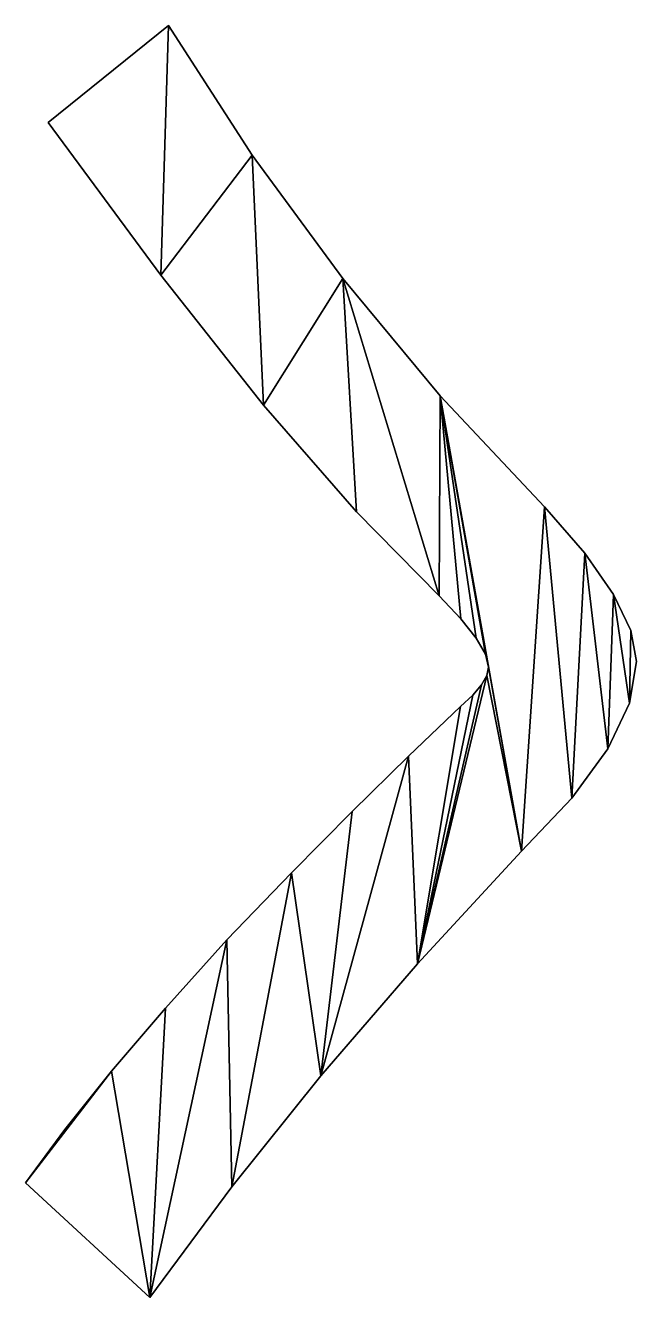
# Model space of a CAD drawing. Header units: metres. Extents: x -22.3 to 15.1, y -8.7 to -1.8.
# Drawn here: x 4.23 to 7.43, y -8.57 to -1.9 of the extents above; entities that cross this region are included whole.
import ezdxf

# ---------------------------------------------------------------- set-up
doc = ezdxf.new("R2010")
doc.units = ezdxf.units.M

msp = doc.modelspace()

# ---------------------------------------------------------------- linework, layer by layer
at = {"layer": 'layer1', "color": 1}
for points in [[(4.97531, -1.90355, 10.95357), (4.93445, -3.21347, 10.95357), (4.34361, -2.4128, 10.95357)], [(4.34361, -2.4128, 14.04643), (4.93445, -3.21347, 14.04643), (4.97531, -1.90355, 14.04643)], [(4.97531, -1.90355, 10.95357), (4.34361, -2.4128, 10.95357), (4.34361, -2.4128, 14.04643), (4.97531, -1.90355, 14.04643)], [(5.41368, -2.58339, 10.95357), (4.93445, -3.21347, 10.95357), (4.97531, -1.90355, 10.95357)], [(4.97531, -1.90355, 14.04643), (4.93445, -3.21347, 14.04643), (5.41368, -2.58339, 14.04643)], [(5.41368, -2.58339, 10.95357), (4.97531, -1.90355, 10.95357), (4.97531, -1.90355, 14.04643), (5.41368, -2.58339, 14.04643)], [(4.34361, -2.4128, 10.95357), (4.93445, -3.21347, 10.95357), (4.93445, -3.21347, 14.04643), (4.34361, -2.4128, 14.04643)], [(5.41368, -2.58339, 10.95357), (5.47324, -3.89379, 10.95357), (4.93445, -3.21347, 10.95357)], [(4.93445, -3.21347, 14.04643), (5.47324, -3.89379, 14.04643), (5.41368, -2.58339, 14.04643)], [(5.88834, -3.23052, 10.95357), (5.47324, -3.89379, 10.95357), (5.41368, -2.58339, 10.95357)], [(5.41368, -2.58339, 14.04643), (5.47324, -3.89379, 14.04643), (5.88834, -3.23052, 14.04643)], [(5.88834, -3.23052, 10.95357), (5.41368, -2.58339, 10.95357), (5.41368, -2.58339, 14.04643), (5.88834, -3.23052, 14.04643)], [(4.93445, -3.21347, 10.95357), (5.47324, -3.89379, 10.95357), (5.47324, -3.89379, 14.04643), (4.93445, -3.21347, 14.04643)], [(5.88834, -3.23052, 10.95357), (5.95995, -4.45376, 10.95357), (5.47324, -3.89379, 10.95357)], [(5.47324, -3.89379, 14.04643), (5.95995, -4.45376, 14.04643), (5.88834, -3.23052, 14.04643)], [(6.39459, -4.89337, 10.95357), (5.95995, -4.45376, 10.95357), (5.88834, -3.23052, 10.95357)], [(6.39928, -3.84494, 10.95357), (6.39459, -4.89337, 10.95357), (5.88834, -3.23052, 10.95357)], [(5.88834, -3.23052, 14.04643), (5.95995, -4.45376, 14.04643), (6.39459, -4.89337, 14.04643)], [(5.88834, -3.23052, 14.04643), (6.39459, -4.89337, 14.04643), (6.39928, -3.84494, 14.04643)], [(6.39928, -3.84494, 10.95357), (5.88834, -3.23052, 10.95357), (5.88834, -3.23052, 14.04643), (6.39928, -3.84494, 14.04643)], [(6.39928, -3.84494, 10.95357), (6.50747, -5.01346, 10.95357), (6.39459, -4.89337, 10.95357)], [(6.39459, -4.89337, 14.04643), (6.50747, -5.01346, 14.04643), (6.39928, -3.84494, 14.04643)], [(6.39928, -3.84494, 10.95357), (6.9465, -4.42666, 10.95357), (6.82579, -6.23218, 10.95357)], [(6.39928, -3.84494, 10.95357), (6.82579, -6.23218, 10.95357), (6.65261, -5.26677, 10.95357)], [(6.39928, -3.84494, 10.95357), (6.65261, -5.26677, 10.95357), (6.63648, -5.20016, 10.95357)], [(6.39928, -3.84494, 10.95357), (6.63648, -5.20016, 10.95357), (6.5881, -5.11572, 10.95357)], [(6.39928, -3.84494, 10.95357), (6.5881, -5.11572, 10.95357), (6.50747, -5.01346, 10.95357)], [(6.82579, -6.23218, 14.04643), (6.9465, -4.42666, 14.04643), (6.39928, -3.84494, 14.04643)], [(6.65261, -5.26677, 14.04643), (6.82579, -6.23218, 14.04643), (6.39928, -3.84494, 14.04643)], [(6.63648, -5.20016, 14.04643), (6.65261, -5.26677, 14.04643), (6.39928, -3.84494, 14.04643)], [(6.5881, -5.11572, 14.04643), (6.63648, -5.20016, 14.04643), (6.39928, -3.84494, 14.04643)], [(6.50747, -5.01346, 14.04643), (6.5881, -5.11572, 14.04643), (6.39928, -3.84494, 14.04643)], [(6.9465, -4.42666, 10.95357), (6.39928, -3.84494, 10.95357), (6.39928, -3.84494, 14.04643), (6.9465, -4.42666, 14.04643)], [(5.47324, -3.89379, 10.95357), (5.95995, -4.45376, 10.95357), (5.95995, -4.45376, 14.04643), (5.47324, -3.89379, 14.04643)], [(5.95995, -4.45376, 10.95357), (6.39459, -4.89337, 10.95357), (6.39459, -4.89337, 14.04643), (5.95995, -4.45376, 14.04643)], [(6.82579, -6.23218, 10.95357), (6.9465, -4.42666, 10.95357), (7.08965, -5.95386, 10.95357)], [(7.08965, -5.95386, 14.04643), (6.9465, -4.42666, 14.04643), (6.82579, -6.23218, 14.04643)], [(7.08965, -5.95386, 10.95357), (6.9465, -4.42666, 10.95357), (7.15756, -4.67028, 10.95357)], [(7.15756, -4.67028, 14.04643), (6.9465, -4.42666, 14.04643), (7.08965, -5.95386, 14.04643)], [(7.15756, -4.67028, 10.95357), (6.9465, -4.42666, 10.95357), (6.9465, -4.42666, 14.04643), (7.15756, -4.67028, 14.04643)], [(7.08965, -5.95386, 10.95357), (7.15756, -4.67028, 10.95357), (7.27813, -5.69525, 10.95357)], [(7.27813, -5.69525, 14.04643), (7.15756, -4.67028, 14.04643), (7.08965, -5.95386, 14.04643)], [(7.27813, -5.69525, 10.95357), (7.15756, -4.67028, 10.95357), (7.30831, -4.88657, 10.95357)], [(7.30831, -4.88657, 14.04643), (7.15756, -4.67028, 14.04643), (7.27813, -5.69525, 14.04643)], [(7.30831, -4.88657, 10.95357), (7.15756, -4.67028, 10.95357), (7.15756, -4.67028, 14.04643), (7.30831, -4.88657, 14.04643)], [(6.39459, -4.89337, 10.95357), (6.50747, -5.01346, 10.95357), (6.50747, -5.01346, 14.04643), (6.39459, -4.89337, 14.04643)], [(7.27813, -5.69525, 10.95357), (7.30831, -4.88657, 10.95357), (7.39122, -5.45635, 10.95357)], [(7.39122, -5.45635, 14.04643), (7.30831, -4.88657, 14.04643), (7.27813, -5.69525, 14.04643)], [(7.39122, -5.45635, 10.95357), (7.30831, -4.88657, 10.95357), (7.39876, -5.07553, 10.95357)], [(7.39876, -5.07553, 14.04643), (7.30831, -4.88657, 14.04643), (7.39122, -5.45635, 14.04643)], [(7.39876, -5.07553, 10.95357), (7.30831, -4.88657, 10.95357), (7.30831, -4.88657, 14.04643), (7.39876, -5.07553, 14.04643)], [(6.50747, -5.01346, 10.95357), (6.5881, -5.11572, 10.95357), (6.5881, -5.11572, 14.04643), (6.50747, -5.01346, 14.04643)], [(6.5881, -5.11572, 10.95357), (6.63648, -5.20016, 10.95357), (6.63648, -5.20016, 14.04643), (6.5881, -5.11572, 14.04643)], [(7.39122, -5.45635, 10.95357), (7.39876, -5.07553, 10.95357), (7.42891, -5.23717, 10.95357)], [(7.42891, -5.23717, 14.04643), (7.39876, -5.07553, 14.04643), (7.39122, -5.45635, 14.04643)], [(7.42891, -5.23717, 10.95357), (7.39876, -5.07553, 10.95357), (7.39876, -5.07553, 14.04643), (7.42891, -5.23717, 14.04643)], [(6.63648, -5.20016, 10.95357), (6.65261, -5.26677, 10.95357), (6.65261, -5.26677, 14.04643), (6.63648, -5.20016, 14.04643)], [(6.82579, -6.23218, 10.95357), (6.64342, -5.31116, 10.95357), (6.65261, -5.26677, 10.95357)], [(6.65261, -5.26677, 14.04643), (6.64342, -5.31116, 14.04643), (6.82579, -6.23218, 14.04643)], [(6.65261, -5.26677, 10.95357), (6.64342, -5.31116, 10.95357), (6.64342, -5.31116, 14.04643), (6.65261, -5.26677, 14.04643)], [(7.39122, -5.45635, 10.95357), (7.42891, -5.23717, 10.95357), (7.42891, -5.23717, 14.04643), (7.39122, -5.45635, 14.04643)], [(6.28051, -6.82258, 10.95357), (6.61587, -5.36037, 10.95357), (6.64342, -5.31116, 10.95357)], [(6.28051, -6.82258, 10.95357), (6.64342, -5.31116, 10.95357), (6.82579, -6.23218, 10.95357)], [(6.64342, -5.31116, 14.04643), (6.61587, -5.36037, 14.04643), (6.28051, -6.82258, 14.04643)], [(6.82579, -6.23218, 14.04643), (6.64342, -5.31116, 14.04643), (6.28051, -6.82258, 14.04643)], [(6.64342, -5.31116, 10.95357), (6.61587, -5.36037, 10.95357), (6.61587, -5.36037, 14.04643), (6.64342, -5.31116, 14.04643)], [(6.28051, -6.82258, 10.95357), (6.56993, -5.41438, 10.95357), (6.61587, -5.36037, 10.95357)], [(6.61587, -5.36037, 14.04643), (6.56993, -5.41438, 14.04643), (6.28051, -6.82258, 14.04643)], [(6.61587, -5.36037, 10.95357), (6.56993, -5.41438, 10.95357), (6.56993, -5.41438, 14.04643), (6.61587, -5.36037, 14.04643)], [(6.28051, -6.82258, 10.95357), (6.50563, -5.47322, 10.95357), (6.56993, -5.41438, 10.95357)], [(6.56993, -5.41438, 14.04643), (6.50563, -5.47322, 14.04643), (6.28051, -6.82258, 14.04643)], [(6.56993, -5.41438, 10.95357), (6.50563, -5.47322, 10.95357), (6.50563, -5.47322, 14.04643), (6.56993, -5.41438, 14.04643)], [(7.27813, -5.69525, 10.95357), (7.39122, -5.45635, 10.95357), (7.39122, -5.45635, 14.04643), (7.27813, -5.69525, 14.04643)], [(6.23322, -5.73402, 10.95357), (6.50563, -5.47322, 10.95357), (6.28051, -6.82258, 10.95357)], [(6.28051, -6.82258, 14.04643), (6.50563, -5.47322, 14.04643), (6.23322, -5.73402, 14.04643)], [(6.50563, -5.47322, 10.95357), (6.23322, -5.73402, 10.95357), (6.23322, -5.73402, 14.04643), (6.50563, -5.47322, 14.04643)], [(6.23322, -5.73402, 10.95357), (6.28051, -6.82258, 10.95357), (5.77412, -7.40937, 10.95357)], [(6.23322, -5.73402, 10.95357), (5.77412, -7.40937, 10.95357), (5.93822, -6.02491, 10.95357)], [(5.77412, -7.40937, 14.04643), (6.28051, -6.82258, 14.04643), (6.23322, -5.73402, 14.04643)], [(5.93822, -6.02491, 14.04643), (5.77412, -7.40937, 14.04643), (6.23322, -5.73402, 14.04643)], [(6.23322, -5.73402, 10.95357), (5.93822, -6.02491, 10.95357), (5.93822, -6.02491, 14.04643), (6.23322, -5.73402, 14.04643)], [(7.08965, -5.95386, 10.95357), (7.27813, -5.69525, 10.95357), (7.27813, -5.69525, 14.04643), (7.08965, -5.95386, 14.04643)], [(6.82579, -6.23218, 10.95357), (7.08965, -5.95386, 10.95357), (7.08965, -5.95386, 14.04643), (6.82579, -6.23218, 14.04643)], [(5.93822, -6.02491, 10.95357), (5.77412, -7.40937, 10.95357), (5.62063, -6.3459, 10.95357)], [(5.62063, -6.3459, 14.04643), (5.77412, -7.40937, 14.04643), (5.93822, -6.02491, 14.04643)], [(5.93822, -6.02491, 10.95357), (5.62063, -6.3459, 10.95357), (5.62063, -6.3459, 14.04643), (5.93822, -6.02491, 14.04643)], [(6.28051, -6.82258, 10.95357), (6.82579, -6.23218, 10.95357), (6.82579, -6.23218, 14.04643), (6.28051, -6.82258, 14.04643)], [(5.62063, -6.3459, 10.95357), (5.30657, -7.99255, 10.95357), (5.28044, -6.69699, 10.95357)], [(5.28044, -6.69699, 14.04643), (5.30657, -7.99255, 14.04643), (5.62063, -6.3459, 14.04643)], [(5.62063, -6.3459, 10.95357), (5.28044, -6.69699, 10.95357), (5.28044, -6.69699, 14.04643), (5.62063, -6.3459, 14.04643)], [(5.62063, -6.3459, 10.95357), (5.77412, -7.40937, 10.95357), (5.30657, -7.99255, 10.95357)], [(5.30657, -7.99255, 14.04643), (5.77412, -7.40937, 14.04643), (5.62063, -6.3459, 14.04643)], [(5.28044, -6.69699, 10.95357), (5.30657, -7.99255, 10.95357), (4.87789, -8.57212, 10.95357)], [(5.28044, -6.69699, 10.95357), (4.87789, -8.57212, 10.95357), (4.95897, -7.0543, 10.95357)], [(4.87789, -8.57212, 14.04643), (5.30657, -7.99255, 14.04643), (5.28044, -6.69699, 14.04643)], [(4.95897, -7.0543, 14.04643), (4.87789, -8.57212, 14.04643), (5.28044, -6.69699, 14.04643)], [(5.28044, -6.69699, 10.95357), (4.95897, -7.0543, 10.95357), (4.95897, -7.0543, 14.04643), (5.28044, -6.69699, 14.04643)], [(5.77412, -7.40937, 10.95357), (6.28051, -6.82258, 10.95357), (6.28051, -6.82258, 14.04643), (5.77412, -7.40937, 14.04643)], [(4.67594, -7.38561, 10.95357), (4.95897, -7.0543, 10.95357), (4.87789, -8.57212, 10.95357)], [(4.87789, -8.57212, 14.04643), (4.95897, -7.0543, 14.04643), (4.67594, -7.38561, 14.04643)], [(4.95897, -7.0543, 10.95357), (4.67594, -7.38561, 10.95357), (4.67594, -7.38561, 14.04643), (4.95897, -7.0543, 14.04643)], [(4.67594, -7.38561, 10.95357), (4.87789, -8.57212, 10.95357), (4.22519, -7.97024, 10.95357)], [(4.67594, -7.38561, 10.95357), (4.22519, -7.97024, 10.95357), (4.43135, -7.69093, 10.95357)], [(4.22519, -7.97024, 14.04643), (4.87789, -8.57212, 14.04643), (4.67594, -7.38561, 14.04643)], [(4.43135, -7.69093, 14.04643), (4.22519, -7.97024, 14.04643), (4.67594, -7.38561, 14.04643)], [(4.67594, -7.38561, 10.95357), (4.43135, -7.69093, 10.95357), (4.43135, -7.69093, 14.04643), (4.67594, -7.38561, 14.04643)], [(5.30657, -7.99255, 10.95357), (5.77412, -7.40937, 10.95357), (5.77412, -7.40937, 14.04643), (5.30657, -7.99255, 14.04643)], [(4.43135, -7.69093, 10.95357), (4.22519, -7.97024, 10.95357), (4.22519, -7.97024, 14.04643), (4.43135, -7.69093, 14.04643)], [(4.22519, -7.97024, 10.95357), (4.87789, -8.57212, 10.95357), (4.87789, -8.57212, 14.04643), (4.22519, -7.97024, 14.04643)], [(4.87789, -8.57212, 10.95357), (5.30657, -7.99255, 10.95357), (5.30657, -7.99255, 14.04643), (4.87789, -8.57212, 14.04643)]]:
    msp.add_3dface(points, dxfattribs=at)

doc.saveas('drawing.dxf')
